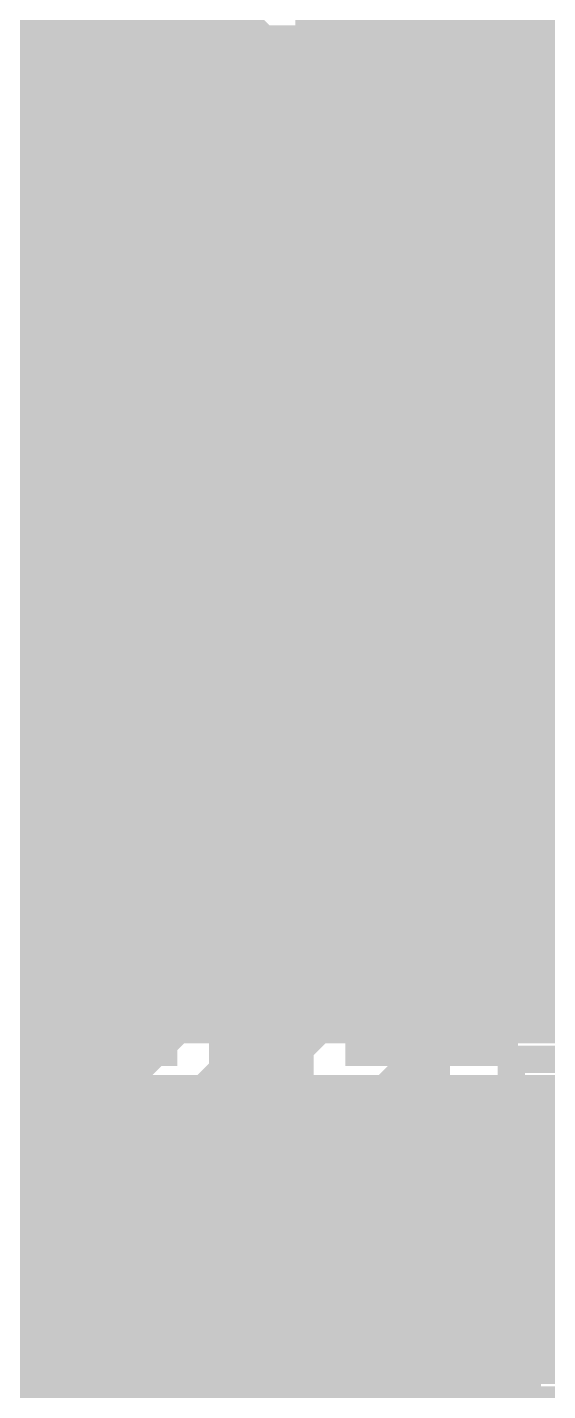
# Model space of a CAD drawing. Extents: x -72 to 72, y -47 to 50.
# Drawn here: x -17.5 to -14.59, y 15.48 to 23.11 of the extents above; entities that cross this region are included whole.
import ezdxf

# ---------------------------------------------------------------- set-up
doc = ezdxf.new("R2010")
doc.units = 0
doc.header["$MEASUREMENT"] = 0
doc.layers.get('0').update_dxf_attribs({"linetype": 'CONTINUOUS'})
for name, color, linetype in [('22-303-0_BOT', 7, 'CONTINUOUS'), ('22-303-0_DRD', 7, 'CONTINUOUS'), ('22-303-0_GND', 6, 'CONTINUOUS'), ('22-303-0_IN1', 4, 'CONTINUOUS'), ('22-303-0_IN2', 3, 'CONTINUOUS'), ('22-303-0_PWR', 5, 'CONTINUOUS'), ('22-303-0_SMB', 10, 'CONTINUOUS'), ('22-303-0_SMT', 14, 'CONTINUOUS'), ('22-303-0_SPB', 9, 'CONTINUOUS'), ('22-303-0_SPT', 12, 'CONTINUOUS'), ('22-303-0_SSB', 11, 'CONTINUOUS'), ('22-303-0_SST', 13, 'CONTINUOUS'), ('22-303-0_TOP', 8, 'CONTINUOUS'), ('THRUHOLE_TAP', 7, 'CONTINUOUS')]:
    doc.layers.add(name, color=color, linetype=linetype)

# ---------------------------------------------------------------- blocks, each defined once
blk = doc.blocks.new('RECTANGLE_4')
blk.add_solid([(0.4826, 0.4064), (0.4826, -0.4064), (-0.4826, 0.4064), (-0.4826, -0.4064)])
blk = doc.blocks.new('RECTANGLE_37')
blk.add_solid([(0.508, 0.635), (0.508, -0.635), (-0.508, 0.635), (-0.508, -0.635)])
blk = doc.blocks.new('ROUND_48')
at = {"const_width": 0.29972}
blk.add_lwpolyline([(-0.14986, 0, 1), (0.14986, 0, 1)], format="xyb", close=True, dxfattribs=at)
blk = doc.blocks.new('ROUND_82')
at = {"const_width": 0.50038}
blk.add_lwpolyline([(-0.25019, 0, 1), (0.25019, 0, 1)], format="xyb", close=True, dxfattribs=at)
blk = doc.blocks.new('ROUND_83')
at = {"const_width": 0.50038}
blk.add_lwpolyline([(-0.25019, 0, 1), (0.25019, 0, 1)], format="xyb", close=True, dxfattribs=at)
blk = doc.blocks.new('ROUND_81')
at = {"const_width": 0.0635}
blk.add_lwpolyline([(-0.03175, 0, 1), (0.03175, 0, 1)], format="xyb", close=True, dxfattribs=at)
blk = doc.blocks.new('RECTANGLE_2')
blk.add_solid([(0.63627, 0.51308), (0.63627, -0.51308), (-0.63627, 0.51308), (-0.63627, -0.51308)])
blk = doc.blocks.new('ROUND_95')
at = {"const_width": 0.10033}
blk.add_lwpolyline([(-0.050164, 0, 1), (0.050164, 0, 1)], format="xyb", close=True, dxfattribs=at)

msp = doc.modelspace()

# ---------------------------------------------------------------- linework, layer by layer
at = {"layer": '22-303-0_BOT'}
for points, const_width in [([(-14.5034, 24.94534), (-14.5034, 22.6314)], 0.254), ([(-14.6812, 24.3078), (-14.6812, 22.6314)], 0.254), ([(-13.83538, 23.1648), (-14.6812, 23.1648)], 0.254), ([(-13.83538, 22.9362), (-14.6812, 22.9362)], 0.254), ([(-13.23086, 22.82952), (-13.23848, 22.82952), (-13.843, 22.225), (-17.78, 22.225)], 0.2032), ([(-13.93444, 22.7076), (-14.6812, 22.7076)], 0.254), ([(-14.01064, 22.6314), (-14.6812, 22.6314)], 0.254), ([(-17.3228, 21.7932), (-17.35582, 21.7932)], 0.254), ([(-17.3228, 21.8186), (-17.3228, 20.71624)], 0.254), ([(-15.6972, 21.8186), (-15.6972, 20.1422)], 0.254), ([(-13.843, 21.8186), (-15.6972, 21.8186)], 0.254), ([(-12.5984, 21.7932), (-15.6972, 21.7932)], 0.254), ([(-15.6464, 21.8186), (-15.6464, 19.8374)], 0.254), ([(-15.4178, 21.8186), (-15.4178, 19.8374)], 0.254), ([(-15.1892, 21.8186), (-15.1892, 19.8374)], 0.254), ([(-14.9606, 21.8186), (-14.9606, 19.8374)], 0.254), ([(-14.732, 21.8186), (-14.732, 19.8374)], 0.254), ([(-14.5034, 21.8186), (-14.5034, 19.8374)], 0.254), ([(-17.4752, 21.70176), (-17.4752, 20.66798)], 0.254), ([(-17.3228, 21.5646), (-20.1422, 21.5646)], 0.254), ([(-12.5984, 21.5646), (-15.6972, 21.5646)], 0.254), ([(-17.3228, 21.336), (-20.1422, 21.336)], 0.254), ([(-12.5984, 21.336), (-15.6972, 21.336)], 0.254), ([(-17.3228, 21.1074), (-20.1422, 21.1074)], 0.254), ([(-13.41628, 21.1074), (-15.6972, 21.1074)], 0.254), ([(-17.526, 20.066), (-17.399, 20.066), (-16.51, 20.955), (-16.51, 21.082)], 0.2032), ([(-17.3228, 20.8788), (-19.92376, 20.8788)], 0.254), ([(-13.6525, 20.8788), (-15.6972, 20.8788)], 0.254), ([(-17.3228, 20.71624), (-17.3863, 20.65274)], 0.254), ([(-13.73124, 20.6502), (-15.6972, 20.6502)], 0.254), ([(-13.716, 20.4216), (-15.6972, 20.4216)], 0.254), ([(-14.27734, 20.193), (-15.6972, 20.193)], 0.254), ([(-16.74876, 20.1422), (-16.93164, 19.95932)], 0.254), ([(-16.7894, 20.10156), (-16.7894, 19.8374)], 0.254), ([(-15.6972, 20.1422), (-16.74876, 20.1422)], 0.254), ([(-16.5608, 20.1422), (-16.5608, 19.8374)], 0.254), ([(-16.3322, 20.1422), (-16.3322, 16.27124)], 0.254), ([(-16.1036, 20.1422), (-16.1036, 16.2433)], 0.254), ([(-15.875, 20.1422), (-15.875, 19.8374)], 0.254), ([(-14.27734, 19.9644), (-16.92656, 19.9644)], 0.254), ([(-16.3576, 19.8374), (-16.9672, 19.8374)], 0.254), ([(-16.3576, 19.8374), (-16.3576, 18.415)], 0.254), ([(-14.4526, 19.8374), (-16.0274, 19.8374), (-16.0274, 18.415)], 0.254), ([(-15.24, 19.8374), (-15.24, 19.1262)], 0.254), ([(-16.0274, 19.7358), (-16.3576, 19.7358)], 0.254), ([(-16.0274, 19.5072), (-16.3576, 19.5072)], 0.254), ([(-17.145, 19.1262), (-17.2212, 19.1262), (-17.399, 19.304), (-18.93824, 19.304), (-19.05, 19.41576)], 0.2032), ([(-16.0274, 19.2786), (-16.3576, 19.2786)], 0.254), ([(-16.0274, 19.1262), (-15.24, 19.1262)], 0.254), ([(-14.4526, 19.1262), (-15.24, 19.1262)], 0.254), ([(-13.335, 17.399), (-13.462, 17.399), (-15.1892, 19.1262), (-15.24, 19.1262)], 0.2032), ([(-16.0274, 19.05), (-16.3576, 19.05)], 0.254), ([(-16.0274, 18.8214), (-16.3576, 18.8214)], 0.254), ([(-16.0274, 18.5928), (-16.3576, 18.5928)], 0.254), ([(-16.3576, 18.415), (-17.56918, 18.415)], 0.254), ([(-16.3576, 18.415), (-16.3576, 16.9926)], 0.254), ([(-14.4526, 18.415), (-16.0274, 18.415)], 0.254), ([(-16.0274, 18.415), (-16.0274, 16.9926)], 0.254), ([(-16.0274, 18.3642), (-16.3576, 18.3642)], 0.254), ([(-16.0274, 18.1356), (-16.3576, 18.1356)], 0.254), ([(-16.0274, 17.907), (-16.3576, 17.907)], 0.254), ([(-22.86, 17.7038), (-22.86, 16.383), (-17.145, 16.383)], 0.381), ([(-17.1704, 16.4084), (-17.145, 16.4338), (-17.145, 17.7038)], 0.381), ([(-17.145, 17.7038), (-17.145, 16.4338)], 0.381), ([(-17.145, 16.383), (-16.51, 15.748), (-12.319, 15.748), (-10.541, 13.97), (-5.715, 13.97), (-5.715, 14.224), (-5.715, 17.7038)], 0.381), ([(-17.145, 16.4338), (-17.145, 17.7038)], 0.381), ([(-16.0274, 17.6784), (-16.3576, 17.6784)], 0.254), ([(-15.24, 17.7038), (-15.24, 16.51)], 0.2032), ([(-15.24, 16.51), (-15.24, 17.7038)], 0.2032), ([(-16.0274, 17.4498), (-16.3576, 17.4498)], 0.254), ([(-16.0274, 17.2212), (-16.3576, 17.2212)], 0.254), ([(-16.6497, 16.9926), (-16.6497, 16.71574)], 0.254), ([(-16.6497, 16.9926), (-16.6497, 16.71574)], 0.254), ([(-15.6464, 16.9926), (-16.6497, 16.9926)], 0.254), ([(-16.3576, 16.9926), (-16.6497, 16.9926)], 0.254), ([(-16.5608, 16.9926), (-16.5608, 16.49984)], 0.254), ([(-15.6464, 16.9926), (-16.0274, 16.9926)], 0.254), ([(-15.875, 16.9926), (-15.875, 16.2433)], 0.254), ([(-15.6464, 16.9926), (-15.6464, 16.95704)], 0.254), ([(-15.6464, 16.9926), (-15.6464, 16.95704)], 0.254), ([(-15.6464, 16.9926), (-15.6464, 16.95704)], 0.254), ([(-14.8336, 16.9926), (-14.8336, 16.95704)], 0.254), ([(-14.27734, 16.9926), (-14.8336, 16.9926)], 0.254), ([(-14.4526, 16.9926), (-14.8336, 16.9926)], 0.254), ([(-14.8336, 16.9926), (-14.8336, 16.95704)], 0.254), ([(-14.732, 16.9926), (-14.732, 16.83766)], 0.254), ([(-14.5034, 16.9926), (-14.5034, 16.2433)], 0.254), ([(-15.78864, 16.764), (-16.6497, 16.764)], 0.254), ([(-14.27734, 16.764), (-14.69136, 16.764)], 0.254), ([(-15.84452, 16.5354), (-16.57858, 16.5354)], 0.254), ([(-16.5735, 16.51254), (-16.30426, 16.2433)], 0.254), ([(-11.14552, 16.5354), (-14.63548, 16.5354)], 0.254), ([(-17.145, 16.4338), (-17.145, 16.383)], 0.2032), ([(-17.145, 16.383), (-17.145, 16.4338)], 0.2032), ([(-15.80896, 16.3068), (-16.36776, 16.3068)], 0.254), ([(-11.10996, 16.3068), (-14.67104, 16.3068)], 0.254), ([(-15.78102, 16.2433), (-16.30426, 16.2433)], 0.254), ([(-12.319, 16.2433), (-14.69644, 16.2433)], 0.254)]:
    msp.add_lwpolyline(points, dxfattribs=dict(at, const_width=const_width))
at = {"layer": '22-303-0_BOT', "const_width": 0.254}
for points in [[(-17.78, 21.62048, 0.2113086), (-17.33269, 21.81835)], [(-17.526, 20.67052, 0.4142136), (-18.13052, 20.066)], [(-17.3863, 20.65274, 0.0585024), (-17.526, 20.66914)], [(-16.9672, 19.8374, 0.0527292), (-16.93174, 19.95934)], [(-15.6464, 16.95704, 0.2113087), (-15.84416, 16.51)], [(-15.6464, 16.95704, 0.2113087), (-15.84416, 16.51)], [(-14.63548, 16.51, 0.211308), (-14.83335, 16.95731)], [(-14.63548, 16.51, 0.211308), (-14.83335, 16.95731)], [(-16.5735, 16.51254, 0.0903656), (-16.6486, 16.71639)], [(-15.84452, 16.51, 0.115003), (-15.78222, 16.24271)], [(-15.84452, 16.51, 0.115003), (-15.78222, 16.24271)], [(-14.69644, 16.2433, 0.1145327), (-14.63454, 16.51)], [(-14.69644, 16.2433, 0.1145327), (-14.63454, 16.51)]]:
    msp.add_lwpolyline(points, format="xyb", dxfattribs=at)
at = {"layer": '22-303-0_DRD', "const_width": 0.254}
for points in [[(-17.145, 22.86), (-18.415, 21.59)], [(-17.145, 21.59), (-18.415, 22.86)], [(-16.891, 20.701), (-18.161, 19.431)], [(-16.891, 19.431), (-18.161, 20.701)], [(-17.526, 18.923), (-18.796, 17.653)], [(-17.526, 17.653), (-18.796, 18.923)], [(-14.605, 17.145), (-15.875, 15.875)], [(-14.605, 15.875), (-15.875, 17.145)], [(-14.605, 17.145), (-15.875, 15.875)], [(-14.605, 15.875), (-15.875, 17.145)], [(-16.5354, 17.0434), (-17.8054, 15.7734)], [(-16.5354, 15.7734), (-17.8054, 17.0434)]]:
    msp.add_lwpolyline(points, dxfattribs=at)
at = {"layer": '22-303-0_IN1'}
for points, const_width in [([(-8.636, 31.242), (-8.636, 31.115), (-7.747, 30.226), (-7.747, 21.717), (-10.287, 19.177), (-26.543, 19.177), (-27.305, 19.939), (-27.305, 20.066)], 0.2032), ([(3.429, 29.21), (3.302, 29.337), (0.127, 29.337), (-1.016, 30.48), (-7.366, 30.48), (-7.366, 21.463), (-11.684, 17.145), (-19.558, 17.145), (-21.717, 14.986)], 0.2032), ([(8.89, 29.083), (6.477, 29.083), (2.032, 24.638), (2.032, 24.13), (0.508, 22.606), (0.508, 21.463), (-6.35, 14.605), (-8.001, 14.605), (-9.144, 15.748), (-17.78, 15.748), (-19.177, 14.351), (-22.987, 14.351), (-26.162, 17.526), (-28.575, 17.526)], 0.2032), ([(-11.43, 27.305), (-10.795, 26.67), (-10.795, 24.765), (-12.446, 23.114), (-15.748, 23.114), (-16.51, 23.876)], 0.2032), ([(-24.384, 20.828), (-24.257, 20.828), (-23.495, 21.59), (-12.446, 21.59), (-9.144, 24.892), (-9.144, 26.543)], 0.2032), ([(-17.1704, 24.29256), (-17.1704, 21.9964)], 0.254), ([(-17.3736, 24.08936), (-17.3736, 22.67204)], 0.254), ([(-16.9418, 23.45182), (-16.9418, 21.9964)], 0.254), ([(-16.7132, 23.30704), (-16.7132, 21.9964)], 0.254), ([(-16.4846, 23.27148), (-16.4846, 21.9964)], 0.254), ([(-16.47952, 23.27148), (-16.03502, 22.82698)], 0.254), ([(-16.24584, 23.0378), (-17.3736, 23.0378)], 0.254), ([(-16.256, 23.04796), (-16.256, 21.9964)], 0.254), ([(-16.01724, 22.8092), (-17.3736, 22.8092)], 0.254), ([(-16.0274, 22.81936), (-16.0274, 21.9964)], 0.254), ([(-15.7988, 22.71014), (-15.7988, 21.9964)], 0.254), ([(-12.446, 22.7076), (-15.748, 22.7076)], 0.254), ([(-15.5702, 22.7076), (-15.5702, 21.9964)], 0.254), ([(-15.3416, 22.7076), (-15.3416, 21.9964)], 0.254), ([(-15.113, 22.7076), (-15.113, 21.9964)], 0.254), ([(-14.8844, 22.7076), (-14.8844, 21.9964)], 0.254), ([(-14.6558, 22.7076), (-14.6558, 21.9964)], 0.254), ([(-12.02944, 22.5806), (-17.28978, 22.5806)], 0.254), ([(-12.25804, 22.352), (-17.18818, 22.352)], 0.254), ([(-12.48664, 22.1234), (-17.1831, 22.1234)], 0.254), ([(-12.61364, 21.9964), (-17.2212, 21.9964)], 0.254), ([(-13.44168, 18.7706), (-17.79778, 18.7706)], 0.254), ([(-17.399, 18.7706), (-17.399, 17.5514)], 0.254), ([(-17.1704, 18.7706), (-17.1704, 17.5514)], 0.254), ([(-16.9418, 18.7706), (-16.9418, 17.5514)], 0.254), ([(-16.7132, 18.7706), (-16.7132, 17.5514)], 0.254), ([(-16.4846, 18.7706), (-16.4846, 17.5514)], 0.254), ([(-16.256, 18.7706), (-16.256, 17.5514)], 0.254), ([(-16.0274, 18.7706), (-16.0274, 17.5514)], 0.254), ([(-15.7988, 18.7706), (-15.7988, 17.5514)], 0.254), ([(-15.5702, 18.7706), (-15.5702, 17.5514)], 0.254), ([(-15.3416, 18.7706), (-15.3416, 17.5514)], 0.254), ([(-15.113, 18.7706), (-15.113, 17.5514)], 0.254), ([(-14.8844, 18.7706), (-14.8844, 17.5514)], 0.254), ([(-14.6558, 18.7706), (-14.6558, 17.5514)], 0.254), ([(-13.48994, 18.6944), (-17.71396, 18.6944)], 0.254), ([(-13.55598, 18.4658), (-17.58188, 18.4658)], 0.254), ([(-13.53058, 18.2372), (-17.55902, 18.2372)], 0.254), ([(-13.40104, 18.0086), (-17.62506, 18.0086)], 0.254), ([(-11.62304, 17.78), (-17.83334, 17.78)], 0.254), ([(-11.85164, 17.5514), (-19.3548, 17.5514)], 0.254), ([(-11.85164, 17.5514), (-19.3548, 17.5514)], 0.254), ([(-15.7988, 16.7386), (-19.39036, 16.7386)], 0.254), ([(-17.399, 16.7386), (-17.399, 16.1544)], 0.254), ([(-17.1704, 16.7386), (-17.1704, 16.1544)], 0.254), ([(-16.9418, 16.7386), (-16.9418, 16.1544)], 0.254), ([(-16.7132, 16.7386), (-16.7132, 16.1544)], 0.254), ([(-16.4846, 16.7386), (-16.4846, 16.1544)], 0.254), ([(-16.256, 16.7386), (-16.256, 16.1544)], 0.254), ([(-16.0274, 16.7386), (-16.0274, 16.1544)], 0.254), ([(-15.83182, 16.637), (-19.49196, 16.637)], 0.254), ([(-15.83436, 16.4084), (-19.72056, 16.4084)], 0.254), ([(-15.7988, 16.27886), (-15.7988, 16.1544)], 0.254), ([(-15.74546, 16.1798), (-18.56486, 16.1798)], 0.254), ([(-15.72768, 16.1544), (-17.78, 16.1544)], 0.254)]:
    msp.add_lwpolyline(points, dxfattribs=dict(at, const_width=const_width))
at = {"layer": '22-303-0_IN1', "const_width": 0.254}
for points in [[(-16.03502, 22.82698, 0.1989124), (-15.748, 22.70809)], [(-17.17548, 22.225, 0.211308), (-17.37335, 22.67231)], [(-17.2212, 21.9964, 0.0973858), (-17.17625, 22.225)], [(-17.55648, 18.288, 0.2356234), (-17.79747, 18.771)], [(-18.161, 17.68348, 0.4142136), (-17.55648, 18.288)], [(-15.7988, 16.7386, 0.0973858), (-15.84375, 16.51)], [(-15.7988, 16.7386, 0.0973858), (-15.84375, 16.51)], [(-15.84452, 16.51, 0.1588248), (-15.72846, 16.15383)], [(-15.84452, 16.51, 0.1588248), (-15.72846, 16.15383)]]:
    msp.add_lwpolyline(points, format="xyb", dxfattribs=at)
at = {"layer": '22-303-0_IN2'}
for points, const_width in [([(-4.191, 25.4), (-4.318, 25.527), (-8.636, 25.527), (-11.303, 22.86), (-19.304, 22.86), (-19.812, 22.352), (-21.59, 22.352), (-21.59, 25.146)], 0.2032), ([(-28.194, 22.479), (-27.559, 21.844), (-26.797, 21.844), (-26.289, 21.336), (-26.289, 19.304), (-24.003, 17.018), (-19.05, 17.018), (-18.542, 17.526), (-8.255, 17.526), (-4.445, 21.336), (-4.445, 23.114)], 0.2032), ([(-11.303, 22.4536), (-17.2212, 22.4536)], 0.254), ([(-17.018, 22.4536), (-17.018, 20.39366)], 0.254), ([(-16.7894, 22.4536), (-16.7894, 19.3294)], 0.254), ([(-16.5608, 22.4536), (-16.5608, 19.3294)], 0.254), ([(-16.3322, 22.4536), (-16.3322, 19.3294)], 0.254), ([(-16.1036, 22.4536), (-16.1036, 19.3294)], 0.254), ([(-15.875, 22.4536), (-15.875, 19.3294)], 0.254), ([(-15.6464, 22.4536), (-15.6464, 19.3294)], 0.254), ([(-15.4178, 22.4536), (-15.4178, 19.3294)], 0.254), ([(-15.1892, 22.4536), (-15.1892, 19.3294)], 0.254), ([(-14.9606, 22.4536), (-14.9606, 19.3294)], 0.254), ([(-14.732, 22.4536), (-14.732, 19.3294)], 0.254), ([(-14.5034, 22.4536), (-14.5034, 19.3294)], 0.254), ([(-8.93064, 22.2504), (-17.17548, 22.2504)], 0.254), ([(-9.15924, 22.0218), (-17.21104, 22.0218)], 0.254), ([(-17.2466, 21.94052), (-17.2466, 20.60194)], 0.254), ([(-9.38784, 21.7932), (-17.35582, 21.7932)], 0.254), ([(-17.4752, 21.70176), (-17.4752, 20.66798)], 0.254), ([(-9.61644, 21.5646), (-25.95372, 21.5646)], 0.254), ([(-11.0109, 21.336), (-24.05634, 21.336)], 0.254), ([(-13.41628, 21.1074), (-23.84806, 21.1074)], 0.254), ([(-13.6525, 20.8788), (-23.78202, 20.8788)], 0.254), ([(-13.73124, 20.6502), (-17.37106, 20.6502)], 0.254), ([(-13.716, 20.4216), (-17.03578, 20.4216)], 0.254), ([(-13.6017, 20.193), (-16.93418, 20.193)], 0.254), ([(-24.384, 18.542), (-24.003, 18.923), (-13.335, 18.923), (-12.192, 20.066)], 0.2032), ([(-12.86764, 19.9644), (-16.9291, 19.9644)], 0.254), ([(-17.018, 19.73834), (-17.018, 19.3294)], 0.254), ([(-13.09624, 19.7358), (-17.018, 19.7358)], 0.254), ([(-13.32484, 19.5072), (-17.29486, 19.5072)], 0.254), ([(-17.2466, 19.53006), (-17.2466, 19.3294)], 0.254), ([(-17.4752, 19.46402), (-17.4752, 19.3294)], 0.254), ([(-13.50264, 19.3294), (-24.003, 19.3294)], 0.254), ([(-18.161, 18.288), (-12.954, 18.288), (-12.954, 18.415)], 0.2032), ([(-8.255, 17.1196), (-18.37436, 17.1196)], 0.254), ([(-17.4752, 17.1196), (-17.4752, 16.9291)], 0.254), ([(-17.2466, 17.1196), (-17.2466, 17.00784)], 0.254), ([(-17.018, 17.1196), (-17.018, 16.9926)], 0.254), ([(-16.7894, 17.1196), (-16.7894, 16.8783)], 0.254), ([(-16.5608, 17.1196), (-16.5608, 15.64386)], 0.254), ([(-16.3322, 17.1196), (-16.3322, 15.6464)], 0.254), ([(-16.1036, 17.1196), (-16.1036, 15.6464)], 0.254), ([(-15.875, 17.1196), (-15.875, 15.6464)], 0.254), ([(-15.6464, 17.1196), (-15.6464, 16.95704)], 0.254), ([(-15.4178, 17.1196), (-15.4178, 17.08658)], 0.254), ([(-14.9606, 17.1196), (-14.9606, 17.04594)], 0.254), ([(-14.732, 17.1196), (-14.732, 16.83766)], 0.254), ([(-14.5034, 17.1196), (-14.5034, 15.6464)], 0.254), ([(-17.32534, 16.9926), (-18.50136, 16.9926)], 0.254), ([(-15.60322, 16.9926), (-17.01546, 16.9926)], 0.254), ([(-10.90422, 16.9926), (-14.87678, 16.9926)], 0.254), ([(-15.78864, 16.764), (-16.68018, 16.764)], 0.254), ([(-11.08964, 16.764), (-14.69136, 16.764)], 0.254), ([(-15.84452, 16.5354), (-16.57858, 16.5354)], 0.254), ([(-11.14552, 16.5354), (-14.63548, 16.5354)], 0.254), ([(-15.80896, 16.3068), (-16.5735, 16.3068)], 0.254), ([(-11.10996, 16.3068), (-14.67104, 16.3068)], 0.254), ([(-14.732, 16.18234), (-14.732, 15.6464)], 0.254), ([(-15.66164, 16.0782), (-16.6624, 16.0782)], 0.254), ([(-15.6464, 16.06296), (-15.6464, 15.6464)], 0.254), ([(-10.96264, 16.0782), (-14.81582, 16.0782)], 0.254), ([(-14.9606, 15.97406), (-14.9606, 15.6464)], 0.254), ([(-16.7894, 15.9385), (-16.7894, 15.53464)], 0.254), ([(-15.4178, 15.93088), (-15.4178, 15.6464)], 0.254), ([(-15.1892, 15.90802), (-15.1892, 15.6464)], 0.254), ([(-17.40154, 15.8496), (-18.2372, 15.8496)], 0.254), ([(-17.4752, 15.88516), (-17.4752, 15.2654)], 0.254), ([(-17.018, 15.8242), (-17.018, 15.30604)], 0.254), ([(-7.5692, 15.8496), (-16.93926, 15.8496)], 0.254), ([(-17.2466, 15.80896), (-17.2466, 15.2654)], 0.254), ([(-16.65224, 15.621), (-18.19148, 15.621)], 0.254), ([(-7.47268, 15.6464), (-16.51, 15.6464)], 0.254), ([(-16.79702, 15.52702), (-17.05864, 15.2654)], 0.254), ([(-16.93164, 15.3924), (-18.2372, 15.3924)], 0.254)]:
    msp.add_lwpolyline(points, dxfattribs=dict(at, const_width=const_width))
at = {"layer": '22-303-0_IN2', "const_width": 0.254}
for points in [[(-17.17548, 22.225, 0.097385), (-17.22049, 22.45389)], [(-17.78, 21.62048, 0.4142136), (-17.17548, 22.225)], [(-17.526, 20.67052, 0.4142136), (-18.13052, 20.066)], [(-16.92148, 20.066, 0.4142136), (-17.526, 20.67052)], [(-18.13052, 20.066, 0.4142136), (-17.526, 19.46148)], [(-17.526, 19.46148, 0.4142136), (-16.92148, 20.066)], [(-15.24, 17.11452, 0.4142136), (-15.84452, 16.51)], [(-15.24, 17.11452, 0.4142136), (-15.84452, 16.51)], [(-14.63548, 16.51, 0.4142136), (-15.24, 17.11452)], [(-14.63548, 16.51, 0.4142136), (-15.24, 17.11452)], [(-17.1704, 17.01292, 0.4142136), (-17.77492, 16.4084)], [(-16.56588, 16.4084, 0.4142136), (-17.1704, 17.01292)], [(-15.84452, 16.51, 0.4142136), (-15.24, 15.90548)], [(-15.84452, 16.51, 0.4142136), (-15.24, 15.90548)], [(-15.24, 15.90548, 0.4142136), (-14.63548, 16.51)], [(-15.24, 15.90548, 0.4142136), (-14.63548, 16.51)], [(-17.77492, 16.4084, 0.4142136), (-17.1704, 15.80388)], [(-17.1704, 15.80388, 0.4142136), (-16.56588, 16.4084)], [(-16.51, 15.6464, 0.1989124), (-16.79737, 15.52737)]]:
    msp.add_lwpolyline(points, format="xyb", dxfattribs=at)
at = {"layer": '22-303-0_SSB', "const_width": 0.1524}
for points in [[(-18.542, 24.511), (-14.478, 24.511), (-14.478, 19.939), (-16.256, 19.939), (-16.51, 20.193), (-16.764, 19.939), (-18.542, 19.939), (-18.542, 24.511)], [(-18.27784, 21.47316), (-17.26184, 21.47316), (-17.43202, 21.35378)], [(-18.1102, 20.39874), (-18.27784, 20.45716), (-18.27784, 20.69338), (-18.1102, 20.75434), (-17.94002, 20.87118), (-17.43202, 20.87118), (-17.26184, 20.81276), (-17.26184, 20.45716), (-17.43202, 20.39874), (-18.1102, 20.39874)], [(-17.9705, 16.9545), (-17.9705, 19.8755), (-16.3322, 19.8755), (-16.3322, 16.9545), (-17.9705, 16.9545)], [(-16.0655, 16.9545), (-16.0655, 19.8755), (-14.4272, 19.8755), (-14.4272, 16.9545), (-16.0655, 16.9545)], [(-16.71066, 16.31188), (-17.06626, 16.31188), (-17.18564, 16.48206), (-17.18564, 16.6497), (-17.06626, 16.81988), (-16.71066, 16.81988), (-16.71066, 15.80388)], [(-15.76324, 15.67688), (-16.11884, 16.69288), (-15.64386, 16.69288)], [(-15.28064, 15.84706), (-15.22222, 15.67688), (-14.86662, 15.67688), (-14.80566, 15.84706), (-14.80566, 16.5227), (-14.86662, 16.69288), (-15.22222, 16.69288), (-15.28064, 16.5227)], [(-17.00784, 16.31188), (-17.18564, 15.80388)], [(-16.9545, 15.4305), (-16.9545, 12.5095), (-18.5928, 12.5095), (-18.5928, 15.4305), (-16.9545, 15.4305)], [(-14.4145, 15.4305), (-14.4145, 12.5095), (-16.0528, 12.5095), (-16.0528, 15.4305), (-14.4145, 15.4305)]]:
    msp.add_lwpolyline(points, dxfattribs=at)
at = {"layer": '22-303-0_SST', "const_width": 0.1524}
for points in [[(-13.1445, 20.7645), (-13.1445, 23.6855), (-14.7828, 23.6855), (-14.7828, 20.7645), (-13.1445, 20.7645)], [(-16.51, 23.368), (-15.24, 23.368), (-14.986, 23.114), (-14.986, 19.812), (-16.764, 19.812), (-16.764, 23.114), (-16.51, 23.368)], [(-17.20596, 22.28342), (-17.20596, 22.0472)], [(-17.20596, 22.16658), (-18.22196, 22.16658), (-18.05178, 22.0472)], [(-16.764, 21.844), (-14.986, 21.844)], [(-17.20596, 21.5646), (-17.20596, 21.15058), (-18.22196, 21.15058)], [(-17.20596, 20.31238), (-17.20596, 20.66798), (-17.54378, 20.78482), (-17.88414, 20.78482), (-18.22196, 20.66798), (-18.22196, 20.31238)], [(-14.7955, 20.5105), (-14.7955, 17.5895), (-13.1572, 17.5895), (-13.1572, 20.5105), (-14.7955, 20.5105)], [(-17.20596, 20.3708), (-18.22196, 20.3708)], [(-15.50924, 19.07794), (-15.50924, 18.60296), (-16.18742, 18.84172), (-16.18742, 18.95856), (-15.17142, 18.95856)], [(-15.17142, 18.23974), (-15.17142, 17.82572), (-16.18742, 17.82572)], [(-14.7955, 17.3355), (-14.7955, 14.4145), (-13.1572, 14.4145), (-13.1572, 17.3355), (-14.7955, 17.3355)], [(-15.33906, 15.68196), (-15.17142, 15.74292), (-15.17142, 16.09852), (-15.33906, 16.15694), (-15.67942, 16.15694), (-15.84706, 16.03756), (-15.84706, 15.68196), (-16.18742, 15.68196), (-16.18742, 16.15694)]]:
    msp.add_lwpolyline(points, dxfattribs=at)
at = {"layer": '22-303-0_TOP'}
for points, const_width in [([(-12.065, 22.9362), (-12.1412, 22.9362), (-13.843, 24.638), (-14.732, 24.638), (-15.875, 23.495), (-15.875, 22.606)], 0.2032), ([(-14.7574, 23.6474), (-14.7574, 22.60092)], 0.254), ([(-17.4752, 23.5458), (-17.4752, 22.7457)], 0.254), ([(-17.2466, 23.5458), (-17.2466, 22.50948)], 0.254), ([(-17.018, 23.54834), (-17.018, 21.65604)], 0.254), ([(-14.93266, 23.42388), (-14.93266, 22.47138)], 0.254), ([(-16.81734, 23.3553), (-16.81734, 21.8567)], 0.254), ([(-16.81734, 23.1648), (-19.6596, 23.1648)], 0.254), ([(-14.7574, 23.1648), (-14.93266, 23.1648)], 0.254), ([(-10.16, 23.114), (-11.303, 21.971), (-11.303, 20.066), (-12.319, 19.05), (-14.859, 19.05), (-15.113, 18.796), (-15.113, 17.526), (-17.018, 15.621), (-18.796, 15.621)], 0.2032), ([(-16.81734, 22.9362), (-19.6596, 22.9362)], 0.254), ([(-14.7574, 22.9362), (-14.93266, 22.9362)], 0.254), ([(-14.7574, 22.9362), (-13.97, 22.9362)], 0.254), ([(-16.81734, 22.7076), (-17.41678, 22.7076)], 0.254), ([(-14.7574, 22.7076), (-14.93266, 22.7076)], 0.254), ([(-16.81734, 22.479), (-17.23136, 22.479)], 0.254), ([(-14.89202, 22.51202), (-14.93266, 22.47138)], 0.254), ([(-16.81734, 22.2504), (-17.17548, 22.2504)], 0.254), ([(-12.065, 21.5138), (-12.7762, 22.225), (-14.605, 22.225), (-15.24, 21.59), (-16.51, 21.59), (-17.526, 20.574), (-17.526, 20.066)], 0.2032), ([(-16.81734, 22.0218), (-17.21104, 22.0218)], 0.254), ([(-17.2466, 21.94052), (-17.2466, 21.42744)], 0.254), ([(-16.81734, 21.8567), (-17.80794, 20.8661)], 0.254), ([(-16.88084, 21.7932), (-17.35582, 21.7932)], 0.254), ([(-17.4752, 21.70176), (-17.4752, 21.19884)], 0.254), ([(-17.10944, 21.5646), (-19.6596, 21.5646)], 0.254), ([(-17.33804, 21.336), (-19.6596, 21.336)], 0.254), ([(-17.56664, 21.1074), (-19.6596, 21.1074)], 0.254), ([(-16.81734, 20.70862), (-17.06626, 20.45716)], 0.254), ([(-16.81734, 20.70862), (-16.81734, 19.75612)], 0.254), ([(-15.875, 20.574), (-15.875, 17.653), (-17.1196, 16.4084), (-17.1704, 16.4084)], 0.381), ([(-16.81734, 20.6502), (-16.87576, 20.6502)], 0.254), ([(-17.018, 20.50796), (-17.018, 20.39366)], 0.254), ([(-16.81734, 20.4216), (-17.03578, 20.4216)], 0.254), ([(-16.81734, 20.193), (-16.93418, 20.193)], 0.254), ([(-16.81734, 19.9644), (-16.9291, 19.9644)], 0.254), ([(-17.018, 19.73834), (-17.018, 17.21104)], 0.254), ([(-16.3703, 19.7358), (-17.018, 19.7358)], 0.254), ([(-16.3703, 19.75612), (-16.81734, 19.75612)], 0.254), ([(-16.7894, 19.75612), (-16.7894, 17.43964)], 0.254), ([(-16.5608, 19.75612), (-16.5608, 17.66824)], 0.254), ([(-16.3703, 19.75612), (-16.3703, 17.85874)], 0.254), ([(-16.3703, 19.5072), (-17.29486, 19.5072)], 0.254), ([(-17.2466, 19.53006), (-17.2466, 17.00784)], 0.254), ([(-17.4752, 19.46402), (-17.4752, 16.9291)], 0.254), ([(-16.3703, 19.2786), (-19.6596, 19.2786)], 0.254), ([(-16.3703, 19.05), (-19.6596, 19.05)], 0.254), ([(-16.3703, 18.8214), (-17.87652, 18.8214)], 0.254), ([(-16.3703, 18.5928), (-17.63776, 18.5928)], 0.254), ([(-16.3703, 18.3642), (-17.56156, 18.3642)], 0.254), ([(-16.3703, 18.1356), (-17.5768, 18.1356)], 0.254), ([(-16.3703, 17.907), (-17.6911, 17.907)], 0.254), ([(-16.3703, 17.85874), (-17.21612, 17.01038)], 0.254), ([(-16.55064, 17.6784), (-19.33448, 17.6784)], 0.254), ([(-16.77924, 17.4498), (-19.39036, 17.4498)], 0.254), ([(-17.00784, 17.2212), (-19.57578, 17.2212)], 0.254), ([(-17.32534, 16.9926), (-19.9517, 16.9926)], 0.254), ([(-15.79372, 16.2687), (-16.7259, 15.33652)], 0.254), ([(-15.875, 16.18996), (-15.875, 15.0749)], 0.254), ([(-14.7574, 16.14678), (-14.7574, 15.875)], 0.254), ([(-15.66164, 16.0782), (-15.98676, 16.0782)], 0.254), ([(-15.6464, 16.06296), (-15.6464, 10.96264)], 0.254), ([(-14.7574, 16.0782), (-14.81582, 16.0782)], 0.254), ([(-14.9606, 15.97406), (-14.9606, 11.64844)], 0.254), ([(-16.1036, 15.96136), (-16.1036, 15.1892)], 0.254), ([(-15.4178, 15.93088), (-15.4178, 11.19124)], 0.254), ([(-15.1892, 15.90802), (-15.1892, 11.41984)], 0.254), ([(-14.7574, 15.8496), (-16.21536, 15.8496)], 0.254), ([(-13.85316, 15.875), (-14.7574, 15.875)], 0.254), ([(-14.7574, 15.875), (-14.7574, 14.4526)], 0.254), ([(-16.3322, 15.73276), (-16.3322, 15.20444)], 0.254), ([(-14.7574, 15.621), (-16.44396, 15.621)], 0.254), ([(-16.5608, 15.50416), (-16.5608, 15.1257)], 0.254), ([(-14.7574, 15.3924), (-16.67256, 15.3924)], 0.254)]:
    msp.add_lwpolyline(points, dxfattribs=dict(at, const_width=const_width))
at = {"layer": '22-303-0_TOP', "const_width": 0.254}
for points in [[(-17.17548, 22.225, 0.4142136), (-17.78, 22.82952)], [(-14.7574, 22.60092, 0.1003954), (-14.89183, 22.51183)], [(-14.7574, 22.60092, 0.1003954), (-14.89183, 22.51183)], [(-17.78, 21.62048, 0.4142136), (-17.17548, 22.225)], [(-16.92148, 20.066, 0.1780913), (-17.06558, 20.45774)], [(-18.13052, 20.066, 0.4142136), (-17.526, 19.46148)], [(-17.526, 19.46148, 0.4142136), (-16.92148, 20.066)], [(-17.55648, 18.288, 0.4142136), (-18.161, 18.89252)], [(-18.161, 17.68348, 0.4142136), (-17.55648, 18.288)], [(-17.21612, 17.01038, 0.3921831), (-17.77492, 16.4084)], [(-15.79372, 16.2687, 0.2983671), (-15.24, 15.90548)], [(-15.79372, 16.2687, 0.2983671), (-15.24, 15.90548)], [(-15.24, 15.90548, 0.2356239), (-14.75699, 16.14647)], [(-15.24, 15.90548, 0.2356239), (-14.75699, 16.14647)]]:
    msp.add_lwpolyline(points, format="xyb", dxfattribs=at)

# ---------------------------------------------------------------- block references
at = {"layer": '22-303-0_BOT'}
for name, p in [('RECTANGLE_37', (-17.526, 23.368)), ('RECTANGLE_37', (-15.494, 23.368)), ('ROUND_48', (-17.78, 22.225)), ('RECTANGLE_37', (-16.51, 21.082)), ('ROUND_48', (-17.526, 20.066)), ('RECTANGLE_4', (-17.145, 19.1262)), ('RECTANGLE_4', (-15.24, 19.1262)), ('RECTANGLE_4', (-17.145, 17.7038)), ('RECTANGLE_4', (-15.24, 17.7038)), ('ROUND_48', (-15.24, 16.51)), ('ROUND_48', (-17.1704, 16.4084))]:
    msp.add_blockref(name, p, dxfattribs=at)
at = {"layer": '22-303-0_GND'}
for name, p in [('ROUND_83', (-17.78, 22.225)), ('ROUND_83', (-17.526, 20.066)), ('ROUND_82', (-15.24, 16.51)), ('ROUND_82', (-17.1704, 16.4084))]:
    msp.add_blockref(name, p, dxfattribs=at)
at = {"layer": '22-303-0_IN1'}
for p in [(-17.78, 22.225), (-17.526, 20.066), (-15.24, 16.51), (-17.1704, 16.4084)]:
    msp.add_blockref('ROUND_48', p, dxfattribs=at)
at = {"layer": '22-303-0_IN2'}
for p in [(-17.78, 22.225), (-17.526, 20.066), (-15.24, 16.51), (-17.1704, 16.4084)]:
    msp.add_blockref('ROUND_48', p, dxfattribs=at)
at = {"layer": '22-303-0_PWR'}
for name, p in [('ROUND_83', (-17.78, 22.225)), ('ROUND_83', (-17.526, 20.066)), ('ROUND_82', (-17.1704, 16.4084)), ('ROUND_81', (-15.24, 16.51))]:
    msp.add_blockref(name, p, dxfattribs=at)
at = {"layer": '22-303-0_SMB'}
for name, p in [('RECTANGLE_37', (-17.526, 23.368)), ('RECTANGLE_37', (-15.494, 23.368)), ('RECTANGLE_37', (-16.51, 21.082)), ('RECTANGLE_4', (-17.145, 19.1262)), ('RECTANGLE_4', (-15.24, 19.1262)), ('RECTANGLE_4', (-17.145, 17.7038)), ('RECTANGLE_4', (-15.24, 17.7038))]:
    msp.add_blockref(name, p, dxfattribs=at)
at = {"layer": '22-303-0_SMT'}
for p in [(-15.875, 22.606), (-15.875, 20.574)]:
    msp.add_blockref('RECTANGLE_2', p, dxfattribs=at)
at = {"layer": '22-303-0_SPB'}
for name, p in [('RECTANGLE_37', (-17.526, 23.368)), ('RECTANGLE_37', (-15.494, 23.368)), ('RECTANGLE_37', (-16.51, 21.082)), ('RECTANGLE_4', (-17.145, 19.1262)), ('RECTANGLE_4', (-15.24, 19.1262)), ('RECTANGLE_4', (-17.145, 17.7038)), ('RECTANGLE_4', (-15.24, 17.7038))]:
    msp.add_blockref(name, p, dxfattribs=at)
at = {"layer": '22-303-0_SPT'}
for p in [(-15.875, 22.606), (-15.875, 20.574)]:
    msp.add_blockref('RECTANGLE_2', p, dxfattribs=at)
at = {"layer": '22-303-0_TOP'}
for name, p in [('RECTANGLE_2', (-15.875, 22.606)), ('ROUND_48', (-17.78, 22.225)), ('RECTANGLE_2', (-15.875, 20.574)), ('ROUND_48', (-17.526, 20.066)), ('ROUND_48', (-15.24, 16.51)), ('ROUND_48', (-17.1704, 16.4084))]:
    msp.add_blockref(name, p, dxfattribs=at)
at = {"layer": 'THRUHOLE_TAP'}
for p in [(-17.526, 20.066), (-15.24, 16.51), (-17.1704, 16.4084)]:
    msp.add_blockref('ROUND_95', p, dxfattribs=at)

doc.saveas('drawing.dxf')
